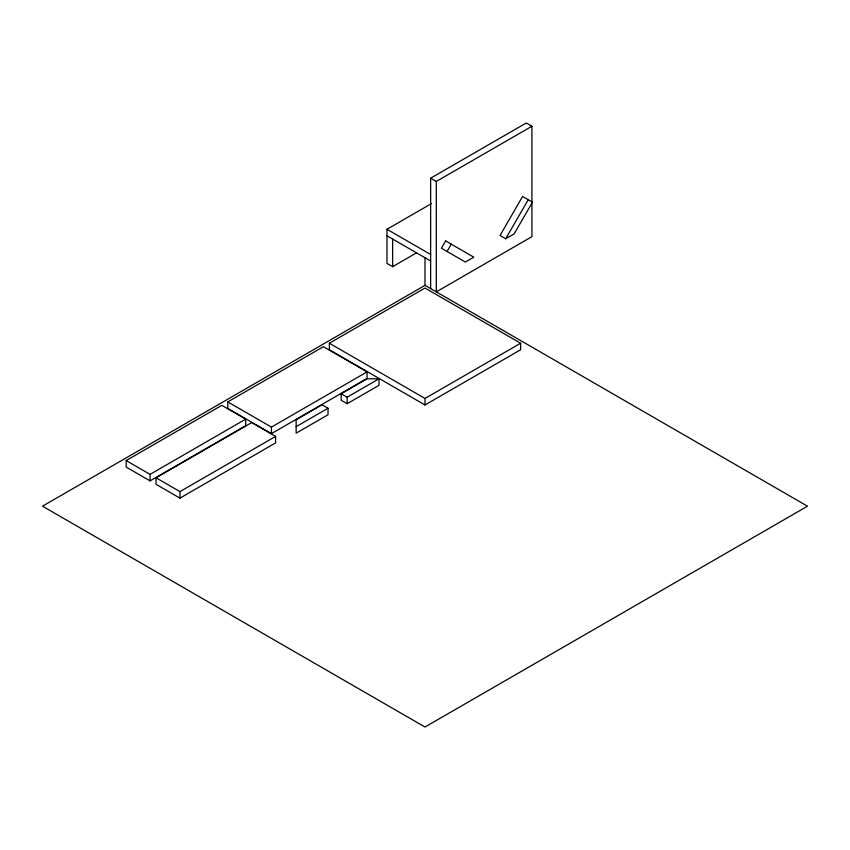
<?xml version="1.0" encoding="UTF-8"?>
<svg xmlns="http://www.w3.org/2000/svg" width="850" height="850" viewBox="0 0 850 850"><rect width="100%" height="100%" fill="white"/><g stroke="black" fill="none" stroke-linecap="round" stroke-linejoin="round"><path stroke-width="1.27" d="M341.169 393.763L341.169 400.276L347.151 403.729L379.015 385.326L379.026 378.803L367.072 378.803L341.169 393.763L347.151 397.205L379.026 378.803M347.151 403.729L347.151 397.205M447.047 251.483L451.276 244.163M505.686 238.776L514.144 233.888L532.461 202.173L522.58 196.467L500.044 235.514L505.686 238.776L528.233 199.729M430.642 288.607L430.642 178.192L526.267 122.984L531.919 126.246L531.919 236.661L436.294 291.869L436.294 181.454L531.919 126.246M416.532 252.854L392.626 266.656L386.984 263.394L386.984 229.277L431.375 203.639M425 285.345L42.5 506.186L425 727.016L807.5 506.186L425 285.345L425 257.741M126.172 460.562L221.797 405.344L245.703 419.146L245.703 425.669L150.078 480.877L126.172 467.075L126.172 460.562L150.078 474.364L245.703 419.146M227.779 401.901L323.404 346.694L367.062 371.896L367.062 378.42L271.437 433.627L227.779 408.414L227.779 401.901L271.437 427.104L367.062 371.896M329.375 343.241L425 288.033L520.625 343.241L520.625 349.764L425 404.972L329.375 349.764L329.375 343.241L425 398.448L520.625 343.241M156.06 477.806L251.685 422.599L275.591 436.401L275.591 442.924L179.966 498.132L156.06 484.33L156.06 477.806L179.966 491.608L275.591 436.401M296.151 426.658L328.026 408.244L328.026 414.768L296.151 433.171L296.151 419.751L322.044 404.802L328.026 408.244M430.642 178.192L436.294 181.454M386.984 229.277L430.642 254.479M386.984 235.79L430.642 261.003M425 398.448L425 404.972M392.626 239.052L392.626 266.656M271.437 427.104L271.437 433.627M179.966 491.608L179.966 498.132M150.078 474.364L150.078 480.877M445.634 240.901L441.405 248.221L465.364 262.055L473.811 257.178L445.634 240.901"/></g></svg>
